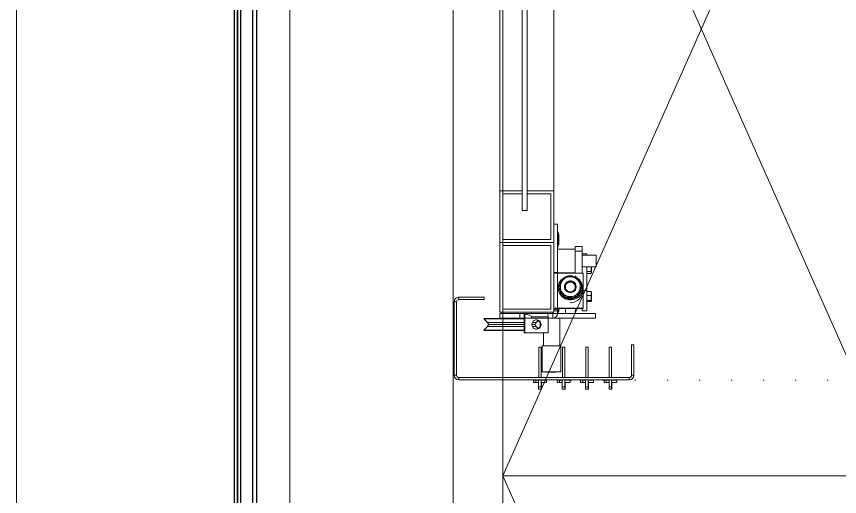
# Model space of a CAD drawing. Extents: x -9059 to 11889, y -1514 to 6575.
# Drawn here: x 1742.1 to 1825, y 3065.8 to 3114.1 of the extents above; entities that cross this region are included whole.
import ezdxf

# ---------------------------------------------------------------- set-up
doc = ezdxf.new("R2010")
doc.units = 0
doc.header["$LTSCALE"] = 25
doc.header["$MEASUREMENT"] = 0
doc.linetypes.add('DOT2', pattern=[0.125, 0, -0.125])
doc.layers.get('0').update_dxf_attribs({"color": 9, "lineweight": 9})
for name, color, linetype, lineweight in [('05', 9, 'Continuous', 9), ('06D', 9, 'Continuous', 9), ('10', 9, 'Continuous', 9), ('15', 9, 'Continuous', 9), ('20', 9, 'DOT2', 9)]:
    doc.layers.add(name, color=color, linetype=linetype, lineweight=lineweight)

# ---------------------------------------------------------------- blocks, each defined once
blk = doc.blocks.new('p-seksiyonel kapı profil')
for p, q in [((-11.281, 7.762), (-11.281, 7.077)), ((-11.281, 7.762), (-11.251, 7.762)), ((-11.251, 7.762), (-10.985, 7.762)), ((-11.251, 7.526), (-11.251, 7.762)), ((-11.251, 7.526), (-10.985, 7.526)), ((-11.251, 6.817), (-11.251, 7.526)), ((-10.985, 7.526), (-10.985, 7.762)), ((-10.985, 7.526), (-10.985, 6.84)), ((-8.918, 7.762), (-8.918, 7.077)), ((-8.918, 7.762), (-8.889, 7.762)), ((-8.889, 7.762), (-8.623, 7.762)), ((-8.889, 7.526), (-8.889, 7.762)), ((-8.889, 7.526), (-8.623, 7.526)), ((-8.889, 6.817), (-8.889, 7.526)), ((-8.623, 7.526), (-8.623, 7.762)), ((-8.623, 7.526), (-8.623, 6.84)), ((-6.556, 7.762), (-6.556, 7.077)), ((-6.556, 7.762), (-6.526, 7.762)), ((-6.526, 7.762), (-6.26, 7.762)), ((-6.526, 7.526), (-6.526, 7.762)), ((-6.526, 7.526), (-6.26, 7.526)), ((-6.526, 6.817), (-6.526, 7.526)), ((-6.26, 7.526), (-6.26, 7.762)), ((-6.26, 7.526), (-6.26, 6.84)), ((-4.193, 7.762), (-4.193, 7.077)), ((-4.193, 7.762), (-4.164, 7.762)), ((-4.164, 7.762), (-3.898, 7.762)), ((-4.164, 7.526), (-4.164, 7.762)), ((-4.164, 7.526), (-3.898, 7.526)), ((-4.164, 6.817), (-4.164, 7.526)), ((-3.898, 7.526), (-3.898, 7.762)), ((-3.898, 7.526), (-3.898, 6.84)), ((-13.023, 6.817), (-13.028, 6.817)), ((-13.023, 6.581), (-13.023, 6.817)), ((-13.023, 6.817), (4.132, 6.817)), ((-11.785, 6.84), (-11.785, 7.077)), ((-11.251, 7.077), (-11.785, 7.077)), ((-11.785, 6.84), (-11.281, 6.84)), ((-10.714, 7.077), (-10.985, 7.077)), ((-10.714, 6.84), (-10.985, 6.84)), ((-10.714, 6.84), (-10.714, 7.077)), ((-10.714, 7.077), (-10.481, 7.077)), ((-10.714, 6.84), (-10.481, 6.84)), ((-10.481, 7.077), (-10.481, 6.84)), ((-9.423, 6.84), (-9.423, 7.077)), ((-8.889, 7.077), (-9.423, 7.077)), ((-9.423, 6.84), (-8.918, 6.84)), ((-8.352, 7.077), (-8.623, 7.077)), ((-8.352, 6.84), (-8.623, 6.84)), ((-8.352, 6.84), (-8.352, 7.077)), ((-8.352, 7.077), (-8.118, 7.077)), ((-8.352, 6.84), (-8.118, 6.84)), ((-8.118, 7.077), (-8.118, 6.84)), ((-7.06, 6.84), (-7.06, 7.077)), ((-6.526, 7.077), (-7.06, 7.077)), ((-7.06, 6.84), (-6.556, 6.84)), ((-5.989, 7.077), (-6.26, 7.077)), ((-5.989, 6.84), (-6.26, 6.84)), ((-5.989, 6.84), (-5.989, 7.077)), ((-5.989, 7.077), (-5.756, 7.077)), ((-5.989, 6.84), (-5.756, 6.84)), ((-5.756, 7.077), (-5.756, 6.84)), ((-4.698, 6.84), (-4.698, 7.077)), ((-4.164, 7.077), (-4.698, 7.077)), ((-4.698, 6.84), (-4.193, 6.84)), ((-3.627, 7.077), (-3.898, 7.077)), ((-3.627, 6.84), (-3.898, 6.84)), ((-3.627, 6.84), (-3.627, 7.077)), ((-3.627, 7.077), (-3.393, 7.077)), ((-3.627, 6.84), (-3.393, 6.84)), ((-3.393, 7.077), (-3.393, 6.84)), ((4.132, 6.581), (4.132, 6.817)), ((-13.501, 6.344), (-13.501, 5.666)), ((-13.501, 6.344), (-13.495, 6.344)), ((-13.259, 6.344), (-13.495, 6.344)), ((-13.495, 3.273), (-13.495, 6.344)), ((-13.259, 3.273), (-13.259, 6.344)), ((-13.023, 6.581), (4.132, 6.581)), ((-11.251, 6.581), (-11.251, 3.509)), ((-11.015, 6.581), (-11.015, 3.509)), ((-8.889, 6.581), (-8.889, 3.509)), ((-8.652, 6.581), (-8.652, 3.509)), ((-6.526, 6.581), (-6.526, 3.509)), ((-6.29, 6.581), (-6.29, 3.509)), ((-6.144, 5.99), (-6.144, 3.391)), ((-6.144, 5.99), (-4.254, 5.99)), ((-5.672, 6.037), (-5.719, 5.99)), ((-5.672, 6.037), (-5.527, 6.037)), ((-5.527, 6.037), (-4.727, 6.037)), ((-4.68, 5.99), (-4.727, 6.037)), ((-4.254, 3.391), (-4.254, 5.99)), ((-4.164, 6.581), (-4.164, 3.509)), ((-3.927, 6.581), (-3.927, 3.509)), ((4.369, 6.344), (4.605, 6.344)), ((4.369, 6.344), (4.369, -1.039)), ((4.605, 6.344), (4.605, -1.039)), ((-13.501, 5.666), (-13.501, 5.489)), ((-13.495, 5.666), (-13.501, 5.666)), ((-13.495, 5.489), (-13.501, 5.489)), ((-11.015, 3.509), (-11.251, 3.509)), ((-8.652, 3.509), (-8.889, 3.509)), ((-6.29, 3.509), (-6.526, 3.509)), ((-6.144, 3.391), (-4.254, 3.391)), ((-6.026, 3.391), (-6.026, 0.603)), ((-4.373, 2.067), (-4.373, 3.391)), ((-3.927, 3.509), (-4.164, 3.509)), ((-13.259, 3.273), (-13.495, 3.273)), ((-4.845, 2.067), (-4.845, 0.591)), ((-4.845, 2.067), (-2.518, 2.067)), ((-3.852, 1.68), (-3.972, 1.61)), ((-3.77, 1.68), (-3.89, 1.61)), ((-3.717, 1.711), (-3.852, 1.68)), ((-3.641, 1.711), (-3.77, 1.68)), ((-3.578, 1.701), (-3.717, 1.711)), ((-3.449, 1.65), (-3.578, 1.701)), ((-2.518, 2.067), (-2.518, 0.591)), ((-2.518, 2.067), (-2.436, 2.067)), ((-2.436, 2.067), (-2.436, 0.591)), ((1.609, 1.831), (-2.436, 1.831)), ((1.622, 1.801), (-2.436, 1.801)), ((1.266, 1.445), (1.622, 1.801)), ((-4.126, 1.38), (-4.147, 1.24)), ((-4.147, 1.24), (-4.126, 1.101)), ((-4.066, 1.506), (-4.126, 1.38)), ((-4.126, 1.101), (-4.066, 0.974)), ((-3.972, 1.61), (-4.066, 1.506)), ((-4.066, 0.974), (-3.972, 0.871)), ((-4.044, 1.38), (-4.065, 1.24)), ((-4.065, 1.24), (-4.044, 1.101)), ((-3.984, 1.506), (-4.044, 1.38)), ((-4.044, 1.101), (-3.984, 0.974)), ((-3.89, 1.61), (-3.984, 1.506)), ((-3.984, 0.974), (-3.89, 0.871)), ((-3.972, 0.871), (-3.852, 0.8)), ((-3.89, 0.871), (-3.77, 0.8)), ((-3.835, 1.648), (-3.632, 1.445)), ((-3.63, 1.036), (-3.834, 0.832)), ((-3.262, 1.445), (-3.632, 1.445)), ((-3.262, 1.036), (-3.63, 1.036)), ((-3.578, 0.78), (-3.449, 0.831)), ((-3.216, 1.24), (-3.546, 1.24)), ((-3.341, 1.562), (-3.449, 1.65)), ((-3.449, 0.831), (-3.341, 0.919)), ((-3.263, 1.445), (-3.341, 1.562)), ((-3.341, 0.919), (-3.263, 1.035)), ((-3.222, 1.311), (-3.263, 1.445)), ((-3.263, 1.035), (-3.222, 1.17)), ((-3.222, 1.17), (-3.222, 1.311)), ((1.266, 1.445), (-2.436, 1.445)), ((1.179, 1.24), (-2.436, 1.24)), ((1.264, 1.036), (-2.436, 1.036)), ((1.619, 0.68), (1.264, 1.036)), ((-9.629, 0.118), (-9.629, 0.591)), ((-9.629, 0.591), (-5.318, 0.591)), ((-9.629, 0.118), (-5.849, 0.118)), ((-6.026, 0.603), (-5.773, 0.603)), ((-5.849, -0.355), (-5.849, 0.124)), ((-5.82, 0.154), (-5.82, -0.355)), ((-5.79, 0.603), (-5.79, 0.591)), ((-5.79, 0.118), (-5.79, 0.154)), ((-5.79, 0.118), (-5.318, 0.118)), ((-5.79, -0.132), (-5.79, 0.118)), ((-5.773, 0.603), (-4.845, 0.603)), ((-5.058, 0), (-5.412, 0)), ((-5.318, 0.118), (-5.318, 0.591)), ((-4.845, 0.591), (-5.318, 0.591)), ((-5.318, 0.118), (-5.318, 0)), ((-5.318, 0.118), (-0.238, 0.118)), ((-4.893, 0), (-5.058, 0)), ((-4.834, 0), (-4.893, 0)), ((-4.845, 0.591), (-3.188, 0.591)), ((-4.845, 0.591), (-4.845, 0.472)), ((-4.845, 0.472), (-3.188, 0.472)), ((-4.844, 0.403), (-4.845, 0.472)), ((-4.84, 0.337), (-4.844, 0.403)), ((-4.835, 0.276), (-4.84, 0.337)), ((-4.827, 0.222), (-4.835, 0.276)), ((-4.811, 0), (-4.834, 0)), ((-4.818, 0.178), (-4.827, 0.222)), ((-4.807, 0.145), (-4.818, 0.178)), ((-4.549, 0), (-4.811, 0)), ((-4.796, 0.125), (-4.807, 0.145)), ((-4.784, 0.118), (-4.796, 0.125)), ((-4.525, 0), (-4.549, 0)), ((-4.466, 0), (-4.525, 0)), ((-3.357, 0), (-4.466, 0)), ((-3.852, 0.8), (-3.717, 0.769)), ((-3.77, 0.8), (-3.641, 0.77)), ((-3.717, 0.769), (-3.578, 0.78)), ((-3.228, 0), (-3.357, 0)), ((-3.126, 0), (-3.228, 0)), ((-3.188, 0.591), (-2.518, 0.591)), ((-3.188, 0.591), (-3.188, 0.472)), ((-3.188, 0.472), (-3.159, 0.413)), ((-3.159, 0.413), (-3.072, 0.355)), ((-2.707, 0), (-3.126, 0)), ((-3.072, 0.355), (-2.93, 0.3)), ((-2.93, 0.3), (-2.737, 0.25)), ((-2.737, 0.25), (-2.498, 0.207)), ((-2.288, 0), (-2.707, 0)), ((-2.518, 0.591), (-2.498, 0.591)), ((-2.436, 0.591), (-2.498, 0.591)), ((-2.498, 0.591), (-2.498, 0.207)), ((-2.498, 0.207), (-2.487, 0.169)), ((-2.487, 0.169), (-2.475, 0.141)), ((-2.475, 0.141), (-2.463, 0.124)), ((-2.463, 0.124), (-2.45, 0.118)), ((1.619, 0.68), (-2.436, 0.68)), ((1.607, 0.65), (-2.436, 0.65)), ((-2.436, 0.591), (-2.436, 0.118)), ((-2.015, 0.591), (-2.436, 0.591)), ((-2.186, 0), (-2.288, 0)), ((-2.057, 0), (-2.186, 0)), ((-1.644, 0), (-2.057, 0)), ((-2.015, 0.591), (-2.015, 0.118)), ((-2.015, 0.591), (-0.002, 0.591)), ((-1.685, 0.65), (-1.744, 0.591)), ((-1.526, 0), (-1.644, 0)), ((-0.948, 0), (-1.526, 0)), ((-0.889, 0), (-0.948, 0)), ((-0.865, 0), (-0.889, 0)), ((-0.603, 0), (-0.865, 0)), ((-0.622, 0.591), (-0.681, 0.65)), ((-0.58, 0), (-0.603, 0)), ((-0.519, 0), (-0.58, 0)), ((-0.356, 0), (-0.519, 0)), ((-0.002, 0), (-0.356, 0)), ((-0.238, 0.118), (-0.238, 0)), ((-0.238, 0.118), (-0.002, 0.118)), ((-0.002, 0.118), (-0.002, 0.591)), ((0, 0), (-0.002, 0)), ((-8.743, -0.144), (-8.271, -0.144)), ((-8.743, -2.184), (-8.743, -0.144)), ((-8.389, -0.355), (-5.79, -0.355)), ((-8.389, -0.355), (-8.389, -0.397)), ((-8.389, -3.927), (-8.389, -0.397)), ((-8.389, -0.397), (-5.79, -0.397)), ((-8.271, -0.355), (-8.271, -0.144)), ((-7.592, -0.105), (-7.592, -0.355)), ((-6.587, -0.355), (-6.587, -0.105)), ((-5.92, -0.355), (-5.92, -0.092)), ((-5.849, -0.074), (-5.902, -0.074)), ((-5.902, -0.074), (-5.902, -0.355)), ((-5.79, -0.292), (-5.79, -0.132)), ((-5.79, -0.132), (-5.412, -0.132)), ((-5.79, -0.132), (-5.79, -0.159)), ((-5.79, -0.308), (-5.412, -0.308)), ((-5.79, -0.316), (-5.79, -0.355)), ((-5.79, -0.355), (-5.79, -0.397)), ((-5.79, -0.355), (-5.412, -0.355)), ((-5.698, -0.396), (-5.79, -0.397)), ((-5.79, -3.927), (-5.79, -0.397)), ((-5.609, -0.393), (-5.698, -0.396)), ((-5.528, -0.39), (-5.609, -0.393)), ((-5.456, -0.384), (-5.528, -0.39)), ((-5.412, -0.38), (-5.456, -0.384)), ((-9.186, -1.114), (-9.216, -1.105)), ((-9.216, -1.183), (-9.216, -1.105)), ((-9.216, -1.183), (-9.186, -1.115)), ((-9.216, -1.205), (-9.216, -1.183)), ((-9.186, -1.41), (-9.216, -1.205)), ((-9.216, -1.647), (-9.216, -1.205)), ((-9.216, -1.647), (-9.186, -1.416)), ((-9.216, -1.68), (-9.216, -1.647)), ((-9.186, -1.07), (-9.186, -1.115)), ((-9.186, -1.07), (-8.743, -1.07)), ((-9.186, -1.115), (-9.186, -1.114)), ((-9.186, -1.115), (-9.186, -1.16)), ((-9.186, -1.16), (-9.186, -1.416)), ((-9.186, -1.16), (-8.743, -1.16)), ((-9.186, -1.416), (-9.186, -1.41)), ((-9.186, -1.416), (-9.186, -1.671)), ((-8.205, -1.657), (-8.277, -1.858)), ((-8.1, -1.471), (-8.205, -1.657)), ((-7.965, -1.307), (-8.1, -1.471)), ((-7.965, -1.59), (-8.1, -1.755)), ((-7.802, -1.168), (-7.965, -1.307)), ((-7.802, -1.451), (-7.965, -1.59)), ((-7.884, -1.663), (-7.782, -1.573)), ((-7.884, -1.694), (-7.813, -1.629)), ((-7.761, -1.55), (-7.879, -1.801)), ((-7.873, -1.865), (-7.761, -1.616)), ((-7.618, -1.06), (-7.802, -1.168)), ((-7.618, -1.343), (-7.802, -1.451)), ((-7.493, -1.519), (-7.761, -1.55)), ((-7.761, -1.616), (-7.761, -1.55)), ((-7.761, -1.616), (-7.478, -1.595)), ((-7.737, -1.539), (-7.714, -1.524)), ((-7.714, -1.524), (-7.52, -1.42)), ((-7.672, -1.528), (-7.52, -1.451)), ((-7.418, -0.985), (-7.618, -1.06)), ((-7.418, -1.268), (-7.618, -1.343)), ((-7.559, -1.682), (-7.439, -1.628)), ((-7.52, -1.42), (-7.31, -1.356)), ((-7.52, -1.451), (-7.31, -1.387)), ((-7.225, -1.491), (-7.493, -1.519)), ((-7.478, -1.595), (-7.184, -1.57)), ((-7.439, -1.628), (-7.313, -1.591)), ((-7.207, -0.946), (-7.418, -0.985)), ((-7.207, -1.229), (-7.418, -1.268)), ((-7.313, -1.591), (-7.184, -1.57)), ((-7.31, -1.356), (-7.091, -1.335)), ((-7.31, -1.387), (-7.091, -1.365)), ((-7.184, -1.488), (-7.225, -1.491)), ((-7.131, -0.945), (-7.207, -0.946)), ((-6.994, -1.227), (-7.207, -1.229)), ((-6.889, -1.462), (-7.184, -1.488)), ((-7.184, -1.57), (-7.143, -1.566)), ((-7.184, -1.57), (-7.052, -1.566)), ((-7.143, -1.566), (-6.874, -1.539)), ((-7.091, -1.335), (-6.872, -1.356)), ((-7.091, -1.365), (-6.872, -1.387)), ((-7.089, -0.963), (-7.089, -0.941)), ((-7.052, -1.566), (-6.922, -1.58)), ((-6.783, -1.263), (-6.994, -1.227)), ((-6.922, -1.58), (-6.794, -1.61)), ((-6.607, -1.441), (-6.889, -1.462)), ((-6.874, -1.539), (-6.607, -1.508)), ((-6.872, -1.356), (-6.661, -1.419)), ((-6.872, -1.387), (-6.713, -1.43)), ((-6.794, -1.61), (-6.671, -1.656)), ((-6.581, -1.334), (-6.783, -1.263)), ((-6.671, -1.656), (-6.556, -1.719)), ((-6.661, -1.419), (-6.642, -1.427)), ((-6.607, -1.508), (-6.607, -1.441)), ((-6.522, -1.557), (-6.607, -1.441)), ((-6.607, -1.508), (-6.522, -1.63)), ((-6.584, -1.455), (-6.467, -1.522)), ((-6.395, -1.439), (-6.581, -1.334)), ((-6.555, -1.501), (-6.467, -1.553)), ((-6.271, -1.904), (-6.522, -1.557)), ((-6.522, -1.63), (-6.271, -1.987)), ((-6.467, -1.522), (-6.297, -1.661)), ((-6.467, -1.553), (-6.297, -1.692)), ((-6.23, -1.574), (-6.395, -1.439)), ((-6.091, -1.736), (-6.23, -1.574)), ((1.593, -1.511), (1.593, -1.275)), ((4.132, -1.275), (1.593, -1.275)), ((4.132, -1.511), (1.593, -1.511)), ((4.132, -1.275), (4.132, -1.511)), ((4.369, -1.039), (4.605, -1.039)), ((-9.186, -1.877), (-9.216, -1.68)), ((-9.216, -2.045), (-9.216, -1.68)), ((-9.216, -2.045), (-9.186, -1.882)), ((-9.216, -2.057), (-9.216, -2.045)), ((-9.195, -2.051), (-9.216, -2.057)), ((-9.186, -1.671), (-8.743, -1.671)), ((-9.186, -1.671), (-9.186, -1.882)), ((-9.186, -1.882), (-9.186, -1.877)), ((-9.186, -2.092), (-9.186, -1.882)), ((-9.186, -2.092), (-8.743, -2.092)), ((-8.743, -4.56), (-8.743, -2.184)), ((-8.743, -2.184), (-8.389, -2.184)), ((-8.277, -1.858), (-8.311, -2.068)), ((-8.311, -2.068), (-8.31, -2.162)), ((-8.277, -2.141), (-8.311, -2.351)), ((-8.311, -2.351), (-8.309, -2.564)), ((-8.205, -1.94), (-8.277, -2.141)), ((-8.132, -2.351), (-8.244, -2.6)), ((-8.244, -2.666), (-8.125, -2.415)), ((-8.212, -2.453), (-8.19, -2.236)), ((-8.212, -2.483), (-8.19, -2.267)), ((-8.212, -2.453), (-8.212, -2.483)), ((-8.1, -1.755), (-8.205, -1.94)), ((-8.19, -2.236), (-8.127, -2.026)), ((-8.19, -2.267), (-8.127, -2.057)), ((-8.019, -2.104), (-8.132, -2.351)), ((-8.127, -2.026), (-8.023, -1.833)), ((-8.127, -2.057), (-8.023, -1.864)), ((-8.125, -2.415), (-8.002, -2.149)), ((-8.093, -2.529), (-8.079, -2.399)), ((-8.079, -2.399), (-8.049, -2.271)), ((-8.049, -2.271), (-8.002, -2.149)), ((-8.023, -1.833), (-7.884, -1.663)), ((-8.023, -1.864), (-7.884, -1.694)), ((-8.002, -2.067), (-8.019, -2.104)), ((-7.879, -1.801), (-8.002, -2.067)), ((-8.002, -2.149), (-7.94, -2.034)), ((-8.002, -2.149), (-7.985, -2.112)), ((-7.985, -2.112), (-7.873, -1.865)), ((-7.94, -2.034), (-7.863, -1.928)), ((-7.863, -1.928), (-7.773, -1.833)), ((-7.773, -1.833), (-7.671, -1.75)), ((-7.68, -2.568), (-7.659, -2.409)), ((-7.671, -1.75), (-7.559, -1.682)), ((-7.659, -2.409), (-7.595, -2.262)), ((-7.595, -2.262), (-7.494, -2.137)), ((-7.592, -2.256), (-7.592, -2.534)), ((-7.542, -2.317), (-7.586, -2.459)), ((-7.586, -2.459), (-7.586, -2.608)), ((-7.457, -2.193), (-7.542, -2.317)), ((-7.494, -2.137), (-7.363, -2.044)), ((-7.34, -2.1), (-7.457, -2.193)), ((-7.363, -2.044), (-7.211, -1.99)), ((-7.201, -2.046), (-7.34, -2.1)), ((-7.211, -1.99), (-7.051, -1.979)), ((-7.052, -2.035), (-7.201, -2.046)), ((-6.906, -2.068), (-7.052, -2.035)), ((-7.051, -1.979), (-6.893, -2.011)), ((-6.776, -2.143), (-6.906, -2.068)), ((-6.893, -2.011), (-6.75, -2.084)), ((-6.675, -2.252), (-6.776, -2.143)), ((-6.75, -2.084), (-6.632, -2.193)), ((-6.61, -2.386), (-6.675, -2.252)), ((-6.632, -2.193), (-6.548, -2.33)), ((-6.587, -2.534), (-6.61, -2.386)), ((-6.587, -2.534), (-6.587, -2.256)), ((-6.556, -1.719), (-6.449, -1.795)), ((-6.548, -2.33), (-6.505, -2.484)), ((-6.505, -2.484), (-6.504, -2.644)), ((-6.449, -1.795), (-6.354, -1.885)), ((-6.354, -1.885), (-6.271, -1.987)), ((-6.297, -1.661), (-6.157, -1.83)), ((-6.297, -1.692), (-6.157, -1.861)), ((-6.18, -2.033), (-6.271, -1.904)), ((-6.271, -1.987), (-6.18, -2.114)), ((-6.271, -1.987), (-6.202, -2.098)), ((-6.202, -2.098), (-6.148, -2.217)), ((-5.935, -2.383), (-6.18, -2.033)), ((-6.18, -2.114), (-5.935, -2.45)), ((-6.157, -1.83), (-6.053, -2.023)), ((-6.157, -1.861), (-6.053, -2.054)), ((-6.148, -2.217), (-6.111, -2.343)), ((-6.111, -2.343), (-6.09, -2.472)), ((-5.983, -1.92), (-6.091, -1.736)), ((-6.09, -2.472), (-6.086, -2.603)), ((-6.053, -2.023), (-5.989, -2.233)), ((-6.053, -2.054), (-5.989, -2.264)), ((-5.935, -2.45), (-6.053, -2.712)), ((-5.989, -2.233), (-5.979, -2.293)), ((-5.989, -2.264), (-5.984, -2.29)), ((-5.908, -2.12), (-5.983, -1.92)), ((-5.935, -2.45), (-5.935, -2.383)), ((-5.869, -2.329), (-5.908, -2.12)), ((-5.864, -2.445), (-5.869, -2.329)), ((-5.867, -2.534), (-5.864, -2.445)), ((-8.309, -2.564), (-8.289, -2.673)), ((-8.284, -2.718), (-8.285, -2.714)), ((-8.22, -2.915), (-8.284, -2.718)), ((-8.244, -2.666), (-8.244, -2.6)), ((-8.159, -2.789), (-8.244, -2.666)), ((-8, -3.26), (-8.22, -2.915)), ((-8.126, -2.913), (-8.174, -2.771)), ((-7.908, -3.145), (-8.159, -2.789)), ((-8.022, -3.106), (-8.126, -2.913)), ((-8.089, -2.66), (-8.093, -2.529)), ((-8.068, -2.789), (-8.089, -2.66)), ((-8.031, -2.914), (-8.068, -2.789)), ((-7.977, -3.034), (-8.031, -2.914)), ((-7.882, -3.275), (-8.022, -3.106)), ((-7.679, -3.513), (-8, -3.26)), ((-7.908, -3.145), (-7.977, -3.034)), ((-7.825, -3.246), (-7.908, -3.145)), ((-7.817, -3.273), (-7.908, -3.145)), ((-7.766, -3.375), (-7.882, -3.275)), ((-7.73, -3.336), (-7.825, -3.246)), ((-7.572, -3.608), (-7.817, -3.273)), ((-7.658, -2.726), (-7.68, -2.568)), ((-7.669, -2.599), (-7.679, -2.525)), ((-7.658, -2.644), (-7.679, -2.525)), ((-7.669, -2.532), (-7.675, -2.491)), ((-7.616, -2.683), (-7.669, -2.532)), ((-7.616, -2.75), (-7.669, -2.599)), ((-7.593, -2.791), (-7.658, -2.644)), ((-7.593, -2.873), (-7.658, -2.726)), ((-7.622, -2.672), (-7.55, -2.732)), ((-7.524, -2.815), (-7.616, -2.683)), ((-7.524, -2.882), (-7.616, -2.75)), ((-7.491, -2.915), (-7.593, -2.791)), ((-7.491, -2.997), (-7.593, -2.873)), ((-7.592, -2.534), (-7.592, -2.699)), ((-7.586, -2.608), (-7.542, -2.751)), ((-7.571, -2.758), (-7.531, -2.787)), ((-7.542, -2.751), (-7.457, -2.874)), ((-7.531, -2.787), (-7.516, -2.798)), ((-7.446, -2.885), (-7.524, -2.815)), ((-7.4, -2.984), (-7.524, -2.882)), ((-7.36, -3.007), (-7.491, -2.915)), ((-7.36, -3.089), (-7.491, -2.997)), ((-7.457, -2.874), (-7.34, -2.967)), ((-7.253, -3.049), (-7.4, -2.984)), ((-7.208, -3.06), (-7.36, -3.007)), ((-7.208, -3.142), (-7.36, -3.089)), ((-7.34, -2.967), (-7.201, -3.021)), ((-7.094, -3.072), (-7.253, -3.049)), ((-7.047, -3.07), (-7.208, -3.06)), ((-7.047, -3.153), (-7.208, -3.142)), ((-7.201, -3.021), (-7.052, -3.032)), ((-6.934, -3.051), (-7.094, -3.072)), ((-7.052, -3.032), (-6.906, -2.999)), ((-6.89, -3.037), (-7.047, -3.07)), ((-6.89, -3.12), (-7.047, -3.153)), ((-6.786, -2.988), (-6.934, -3.051)), ((-6.906, -2.999), (-6.776, -2.925)), ((-6.747, -2.963), (-6.89, -3.037)), ((-6.747, -3.045), (-6.89, -3.12)), ((-6.661, -2.888), (-6.786, -2.988)), ((-6.776, -2.925), (-6.675, -2.815)), ((-6.63, -2.853), (-6.747, -2.963)), ((-6.63, -2.936), (-6.747, -3.045)), ((-6.661, -2.821), (-6.733, -2.885)), ((-6.675, -2.815), (-6.61, -2.681)), ((-6.663, -2.798), (-6.608, -2.758)), ((-6.567, -2.691), (-6.661, -2.821)), ((-6.567, -2.758), (-6.661, -2.888)), ((-6.547, -2.716), (-6.63, -2.853)), ((-6.547, -2.799), (-6.63, -2.936)), ((-6.629, -2.732), (-6.557, -2.672)), ((-6.61, -2.681), (-6.587, -2.534)), ((-6.587, -2.699), (-6.587, -2.534)), ((-6.512, -2.54), (-6.567, -2.691)), ((-6.512, -2.607), (-6.567, -2.758)), ((-6.504, -2.562), (-6.547, -2.716)), ((-6.504, -2.644), (-6.547, -2.799)), ((-6.504, -2.491), (-6.512, -2.54)), ((-6.5, -2.525), (-6.512, -2.607)), ((-6.406, -3.299), (-6.508, -3.381)), ((-6.5, -2.525), (-6.504, -2.562)), ((-6.306, -3.262), (-6.418, -3.5)), ((-6.316, -3.204), (-6.406, -3.299)), ((-6.182, -3.25), (-6.374, -3.405)), ((-6.239, -3.098), (-6.316, -3.204)), ((-6.194, -3.02), (-6.306, -3.262)), ((-6.156, -3.103), (-6.293, -3.271)), ((-6.177, -2.982), (-6.239, -3.098)), ((-6.177, -2.982), (-6.194, -3.02)), ((-6.053, -2.712), (-6.177, -2.982)), ((-6.13, -2.86), (-6.177, -2.982)), ((-6.166, -3.242), (-6.076, -3.132)), ((-6.052, -2.91), (-6.156, -3.103)), ((-6.1, -2.733), (-6.13, -2.86)), ((-6.086, -2.603), (-6.1, -2.733)), ((-6.076, -3.132), (-5.972, -2.946)), ((-5.989, -2.7), (-6.052, -2.91)), ((-5.969, -2.549), (-5.989, -2.7)), ((-5.972, -2.946), (-5.901, -2.745)), ((-5.901, -2.745), (-5.867, -2.534)), ((-9.186, -4), (-9.216, -3.943)), ((-9.216, -4.116), (-9.216, -3.943)), ((-9.216, -4.116), (-9.186, -4.002)), ((-9.216, -4.143), (-9.216, -4.116)), ((-9.186, -4.366), (-9.216, -4.143)), ((-9.216, -4.56), (-9.216, -4.143)), ((-9.186, -3.902), (-9.186, -4.002)), ((-9.186, -3.902), (-8.743, -3.902)), ((-9.186, -4.002), (-9.186, -4)), ((-9.186, -4.002), (-9.186, -4.102)), ((-9.186, -4.102), (-9.186, -4.372)), ((-9.186, -4.102), (-8.743, -4.102)), ((-8.389, -3.927), (-5.79, -3.927)), ((-8.271, -3.927), (-8.271, -6.141)), ((-7.623, -3.413), (-7.73, -3.336)), ((-7.629, -3.53), (-7.679, -3.513)), ((-7.508, -3.475), (-7.623, -3.413)), ((-7.305, -3.588), (-7.572, -3.608)), ((-7.562, -3.927), (-7.562, -6.141)), ((-5.79, -3.969), (-7.562, -3.969)), ((-7.385, -3.522), (-7.508, -3.475)), ((-7.291, -3.645), (-7.431, -3.598)), ((-7.257, -3.552), (-7.385, -3.522)), ((-7.036, -3.565), (-7.305, -3.588)), ((-6.883, -3.642), (-7.291, -3.645)), ((-7.127, -3.565), (-7.257, -3.552)), ((-7.088, -3.601), (-7.24, -3.591)), ((-6.995, -3.562), (-7.127, -3.565)), ((-6.869, -3.58), (-7.088, -3.601)), ((-6.995, -3.562), (-7.036, -3.565)), ((-6.701, -3.532), (-6.995, -3.562)), ((-6.866, -3.541), (-6.995, -3.562)), ((-6.512, -3.51), (-6.883, -3.642)), ((-6.725, -3.541), (-6.869, -3.58)), ((-6.74, -3.503), (-6.866, -3.541)), ((-6.62, -3.45), (-6.74, -3.503)), ((-6.418, -3.5), (-6.701, -3.532)), ((-6.508, -3.381), (-6.62, -3.45)), ((-5.79, -3.927), (-5.698, -3.926)), ((-5.79, -3.927), (-5.79, -4.008)), ((-5.79, -8.859), (-5.79, -4.008)), ((-5.79, -4.008), (-5.412, -4.008)), ((-5.698, -3.926), (-5.609, -3.924)), ((-5.609, -3.924), (-5.528, -3.92)), ((-5.528, -3.92), (-5.456, -3.915)), ((-5.456, -3.915), (-5.412, -3.91)), ((-8.271, -4.56), (-9.688, -4.56)), ((-9.688, -5.741), (-9.688, -4.56)), ((-9.209, -4.56), (-9.186, -4.372)), ((-9.186, -4.372), (-9.186, -4.366)), ((-9.186, -4.372), (-9.186, -4.56)), ((-9.688, -5.741), (-8.271, -5.741)), ((-8.743, -5.879), (-8.743, -5.741)), ((-8.743, -5.879), (-8.271, -5.879)), ((-7.562, -6.141), (-8.271, -6.141)), ((-8.271, -6.141), (-8.271, -6.627)), ((-7.562, -6.627), (-8.271, -6.627)), ((-7.562, -6.141), (-7.562, -6.627)), ((-7.562, -6.332), (-5.79, -6.332)), ((-5.849, -8.038), (-5.849, -6.609)), ((-5.82, -6.58), (-5.82, -8.068)), ((-5.92, -7.823), (-5.92, -6.825)), ((-5.849, -6.807), (-5.902, -6.807)), ((-5.902, -6.807), (-5.902, -7.841)), ((-5.902, -7.841), (-5.849, -7.841)), ((-5.79, -8.859), (-5.412, -8.859))]:
    blk.add_line(p, q)
for centre, radius, start, end in [((-13.028, 6.344), 0.473, 90, 180), ((-13.023, 6.344), 0.473, 90, 180), ((-11.281, 6.811), 0.0295, 11.53696, 90), ((-10.985, 6.811), 0.0295, 90, 168.46304), ((-8.918, 6.811), 0.0295, 11.53696, 90), ((-8.623, 6.811), 0.0295, 90, 168.46304), ((-6.556, 6.811), 0.0295, 11.53696, 90), ((-6.26, 6.811), 0.0295, 90, 168.46304), ((-4.193, 6.811), 0.0295, 11.53696, 90), ((-3.898, 6.811), 0.0295, 90, 168.46304), ((4.132, 6.344), 0.473, 0, 90), ((-13.023, 6.344), 0.236, 90, 180), ((4.132, 6.344), 0.236, 0, 90), ((-3.841, 1.236), 0.295, 0.8144, 45), ((-3.841, 1.242), 0.295, 315.62357, 359.62894), ((1.475, 1.236), 0.295, 135, 179.1856), ((1.475, 1.242), 0.295, 180.37106, 224.37643), ((-7.089, -0.105), 0.502, 153.64891, 180), ((-7.089, -0.105), 0.502, 0, 26.35109), ((-5.82, 0.124), 0.0295, 90, 180), ((-5.318, 0.118), 0.472, 90, 180), ((-5.902, -0.092), 0.0177, 90, 180), ((4.132, -1.039), 0.473, 270, 0), ((4.132, -1.039), 0.236, 270, 0), ((-5.82, -6.609), 0.0295, 90, 180), ((-5.902, -6.825), 0.0177, 90, 180), ((-5.902, -7.823), 0.0177, 180, 270), ((-5.82, -8.038), 0.0295, 180, 270)]:
    blk.add_arc(centre, radius, start, end)
blk = doc.blocks.new('p-seksiyonel-5851')
at = {"layer": '06D'}
for points in [[(-13.451, 2.705), (-297.662, 2.705)], [(-13.351, -2.705), (-297.662, -2.705)]]:
    blk.add_lwpolyline(points, dxfattribs=at)
at = {"layer": '10'}
for points in [[(-309.862, -2.705), (-309.862, 2.705), (-302.862, 2.705), (-302.862, -2.705), (-309.862, -2.705)], [(-297.662, -0.045), (-297.662, -2.705), (-302.862, -2.705), (-302.862, 2.705), (-297.662, 2.705), (-297.662, 0.455)], [(-297.962, -0.045), (-297.962, -2.405), (-302.562, -2.405), (-302.562, 2.405), (-297.962, 2.405), (-297.962, 0.455)]]:
    blk.add_lwpolyline(points, dxfattribs=at)
blk.add_lwpolyline([(-309.562, -2.405), (-309.562, 2.405), (-303.162, 2.405), (-303.162, -2.405)], close=True, dxfattribs=at)
at = {"layer": '15'}
blk.add_lwpolyline([(-210.651, 0.455), (-299.639, 0.455), (-299.639, -0.045), (-210.651, -0.045), (-210.651, 0.455)], dxfattribs=at)
at = {"layer": '20'}
blk.add_lwpolyline([(-316.703, -1.22), (-316.703, -67.688), (99.988, -67.688), (99.988, -1.22)], dxfattribs=at)
at = {"layer": '10', "rotation": 90}
blk.add_blockref('p-seksiyonel kapı profil', (-309.862, 2.707), dxfattribs=at)
blk = doc.blocks.new('P-DOG-PORSCHE')
at = {"layer": '06D'}
for points in [[(-117.783, 24), (-2.217, 24)], [(-13.177, -3.536), (-111.935, -3.535)], [(-118, -20), (-2, -20)]]:
    blk.add_lwpolyline(points, dxfattribs=at)
at = {"layer": '15', "lineweight": 25, "ltscale": 0.5}
for p, q in [((-105.995, 1.774), (-16.805, 1.774)), ((-105.995, 1.736), (-16.805, 1.736)), ((-105.946, 2.074), (-16.805, 2.074)), ((-105.978, 1.436), (-16.805, 1.436)), ((-105.978, 0.236), (-16.805, 0.236)), ((-105.978, -0.164), (-16.805, -0.164))]:
    blk.add_line(p, q, dxfattribs=at)
blk = doc.blocks.new('zazazas')
at = {"layer": '05'}
for points in [[(1478.24, 2878.151), (1518.24, 2878.151), (1518.24, 2788.151), (1478.24, 2788.151)], [(1478.24, 2788.151), (1518.24, 2788.151), (1518.24, 2698.151), (1478.24, 2698.151)]]:
    blk.add_lwpolyline(points, close=True, dxfattribs=at)
for points in [[(1478.24, 2878.151), (1518.24, 2788.151)], [(1518.24, 2878.151), (1478.24, 2788.151)], [(1478.24, 2788.151), (1518.24, 2698.151)]]:
    blk.add_lwpolyline(points, dxfattribs=at)

msp = doc.modelspace()

# ---------------------------------------------------------------- block references
at = {"rotation": 89.99999999999999}
msp.add_blockref('p-seksiyonel-5851', (1793.469, 3394.213), dxfattribs=at)
at = {"xscale": -1, "rotation": 90}
msp.add_blockref('P-DOG-PORSCHE', (1766.058, 3035.873), dxfattribs=at)
msp.add_blockref('zazazas', (312.818, 279.722))

doc.saveas('drawing.dxf')
